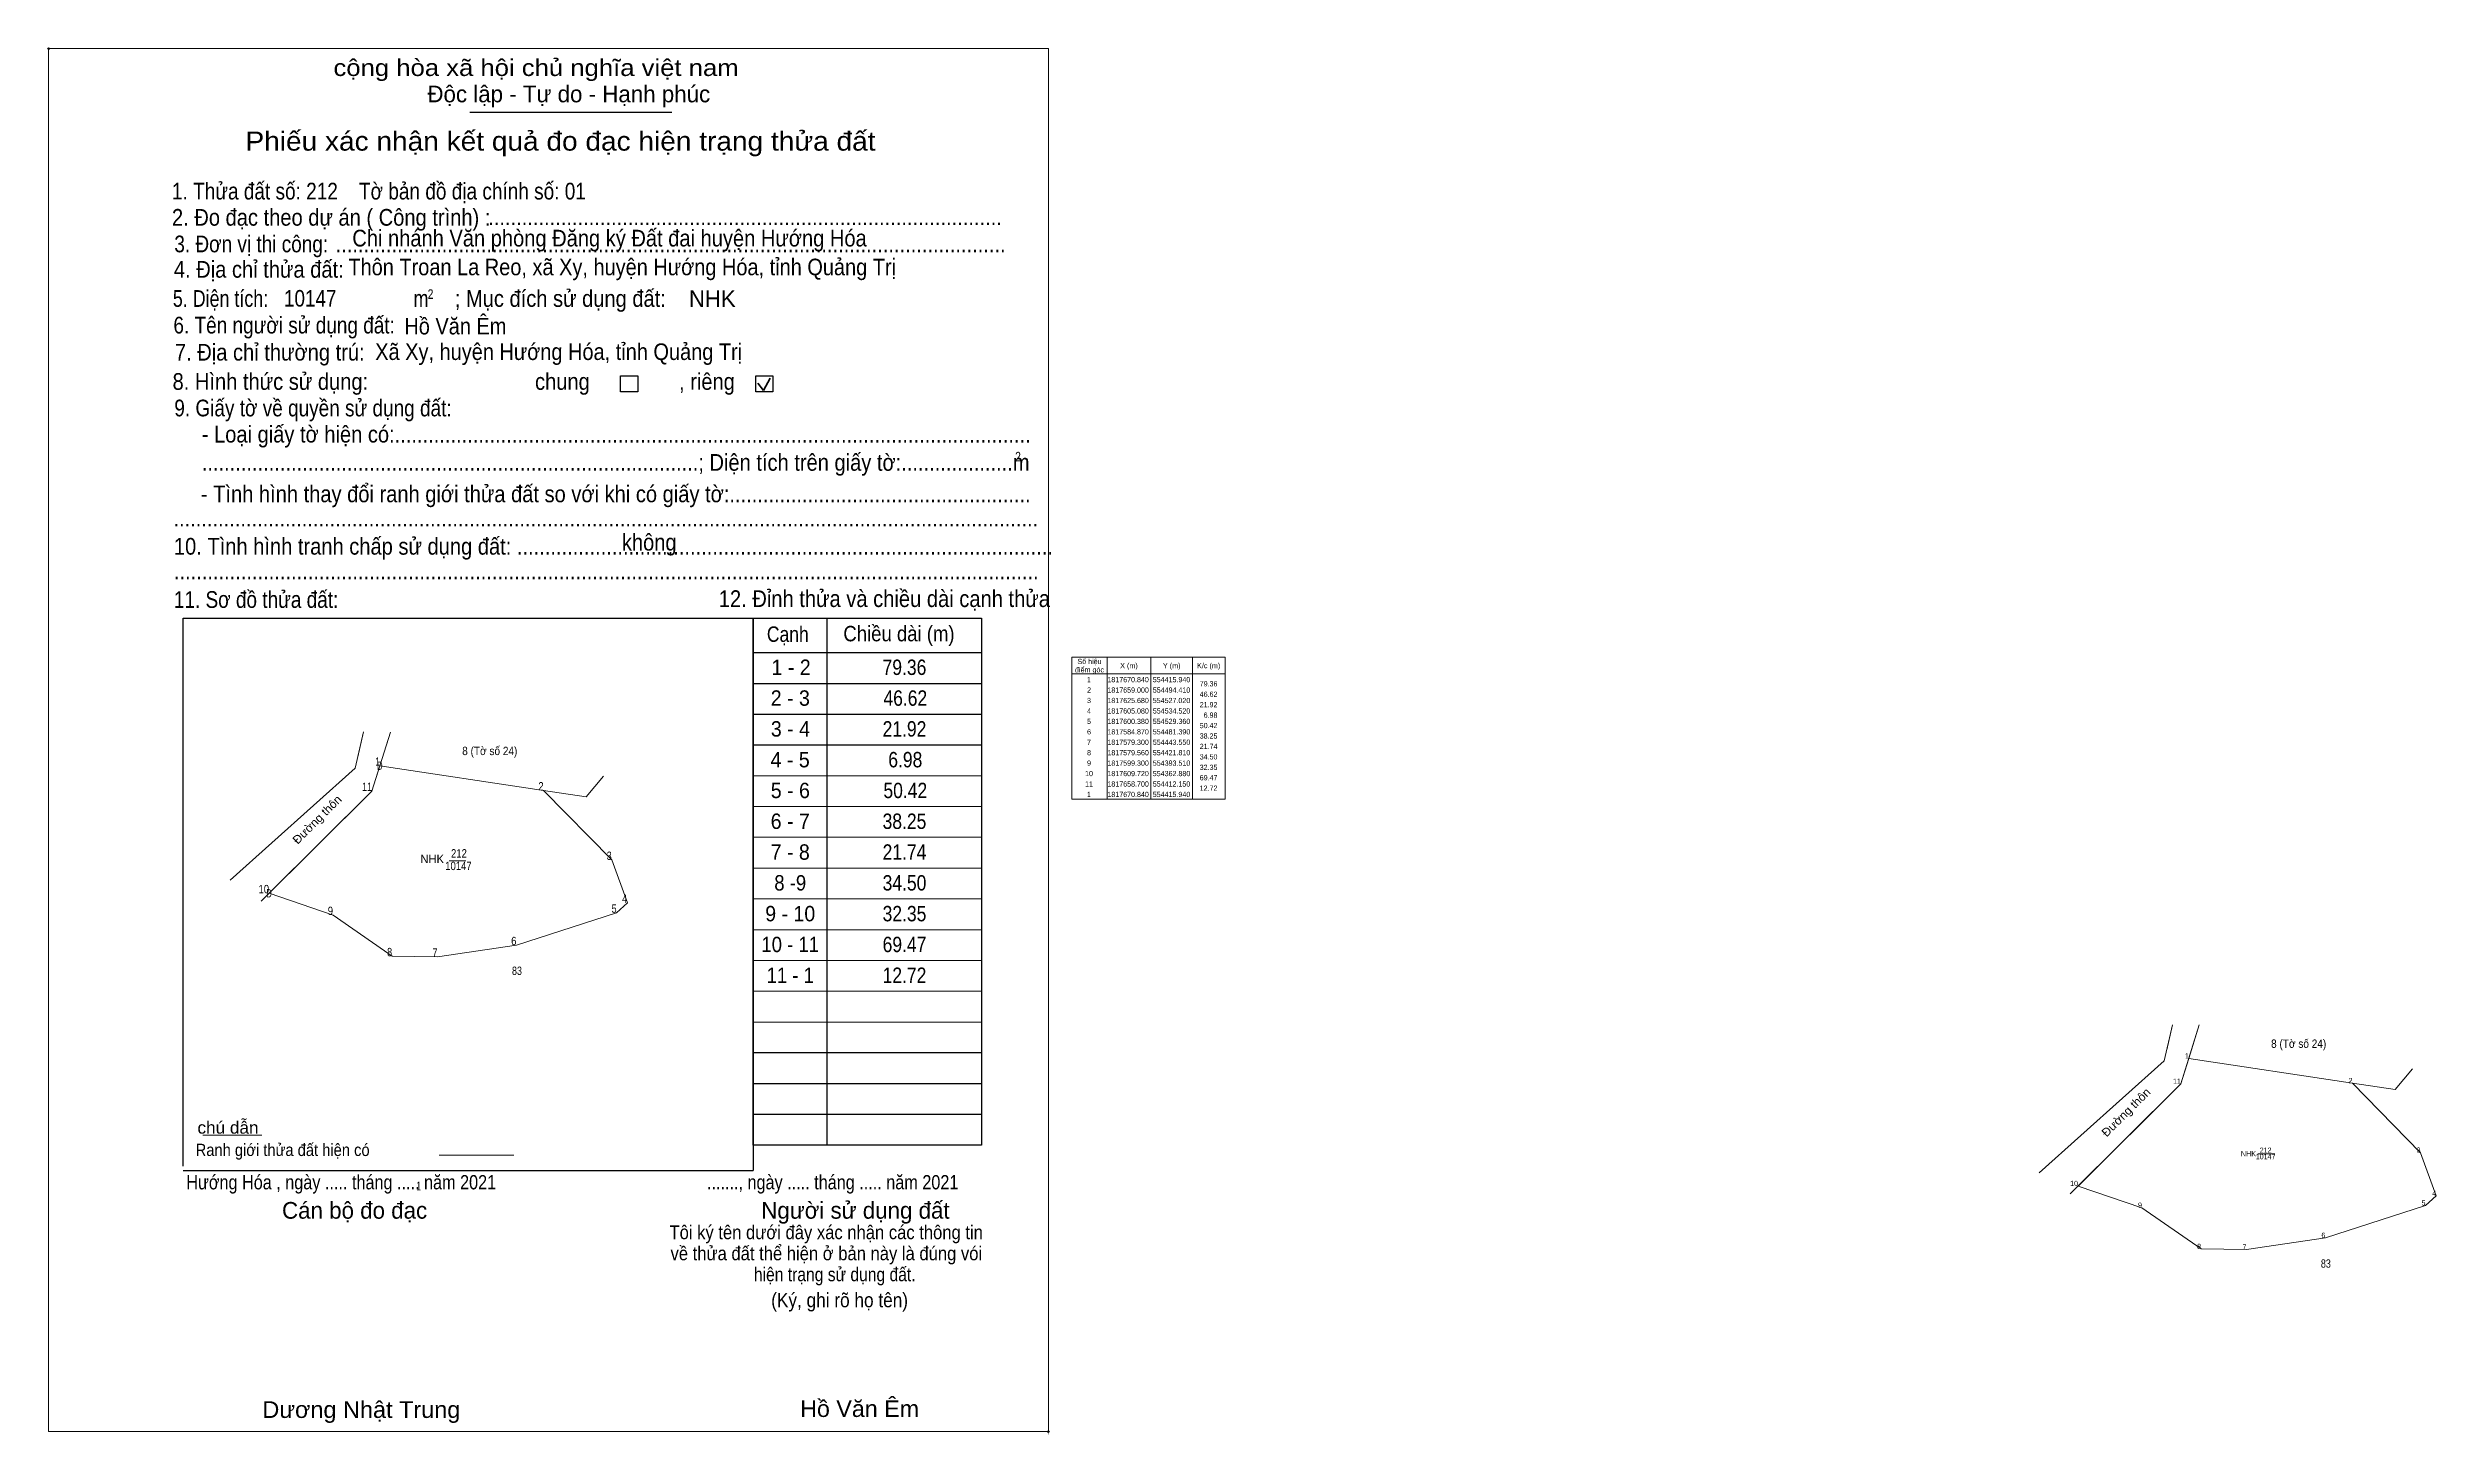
# Model space of a CAD drawing. Header units: metres. Extents: x 553390 to 554535, y 1817491 to 1818155.
import ezdxf
from ezdxf.enums import TextEntityAlignment as Align

# ---------------------------------------------------------------- set-up
doc = ezdxf.new("R2010")
doc.units = ezdxf.units.M
doc.header["$LTSCALE"] = 1.6
doc.header["$PDMODE"] = 32
doc.header["$PDSIZE"] = 0.8
for name, color, linetype, lineweight in [('1', 7, 'Continuous', 13), ('10', 7, 'Continuous', 13), ('17', 7, 'Continuous', 13), ('2', 7, 'Continuous', 25), ('30', 7, 'Continuous', 25), ('6', 7, 'Continuous', 13), ('63', 7, 'Continuous', 13)]:
    doc.layers.add(name, color=color, linetype=linetype, lineweight=lineweight)

msp = doc.modelspace()

# ---------------------------------------------------------------- linework, layer by layer
at = {"layer": '1'}
for points in [[(553549.21, 1817811.09), (553627.68, 1817799.25), (553660.29, 1817765.93), (553667.79, 1817745.33), (553662.63, 1817740.63), (553614.66, 1817725.12), (553576.82, 1817719.55), (553555.08, 1817719.81), (553526.78, 1817739.55), (553496.15, 1817749.97), (553545.42, 1817798.95)], [(554415.94, 1817670.84), (554494.41, 1817659), (554527.02, 1817625.68), (554534.52, 1817605.08), (554529.36, 1817600.38), (554481.39, 1817584.87), (554443.55, 1817579.3), (554421.81, 1817579.56), (554393.51, 1817599.3), (554362.88, 1817609.72), (554412.15, 1817658.7)]]:
    msp.add_lwpolyline(points, close=True, dxfattribs=at)
at = {"layer": '10'}
for p, q in [((553538.68, 1817815.3), (553541.43, 1817827.25)), ((553549.21, 1817811.09), (553554.23, 1817827.18)), ((553627.68, 1817799.25), (553660.29, 1817765.93)), ((554405.41, 1817675.05), (554408.16, 1817687)), ((554415.94, 1817670.84), (554420.96, 1817686.93)), ((554494.41, 1817659), (554527.02, 1817625.68))]:
    msp.add_line(p, q, dxfattribs=at)
for points in [[(553496.15, 1817749.97), (553545.42, 1817798.95), (553549.21, 1817811.09)], [(553656.38, 1817806.05), (553648.04, 1817796.18), (553627.68, 1817799.25), (553549.21, 1817811.09)], [(553496.15, 1817749.97), (553526.78, 1817739.55), (553555.08, 1817719.81), (553576.82, 1817719.55), (553614.66, 1817725.12), (553662.63, 1817740.63), (553667.79, 1817745.33), (553660.29, 1817765.93)], [(554362.88, 1817609.72), (554412.15, 1817658.7), (554415.94, 1817670.84)], [(554523.11, 1817665.8), (554514.77, 1817655.93), (554494.41, 1817659), (554415.94, 1817670.84)], [(554362.88, 1817609.72), (554393.51, 1817599.3), (554421.81, 1817579.56), (554443.55, 1817579.3), (554481.39, 1817584.87), (554529.36, 1817600.38), (554534.52, 1817605.08), (554527.02, 1817625.68)]]:
    msp.add_lwpolyline(points, dxfattribs=at)
at = {"layer": '17'}
msp.add_line((553464.46, 1817634.06), (553492.7, 1817634.06), dxfattribs=at)
at = {"layer": '2'}
for p, q in [((553592.26, 1818124.25), (553689.13, 1818124.25)), ((553454.9, 1817881.75), (553728.03, 1817881.75)), ((553454.9, 1817619.23), (553454.9, 1817881.75)), ((553728.03, 1817617.08), (553454.9, 1817617.08))]:
    msp.add_line(p, q, dxfattribs=at)
at = {"layer": '2', "lineweight": 35}
for p, q in [((553732.98, 1817990.86), (553736.3, 1817996.79)), ((553730.26, 1817994.4), (553732.98, 1817990.86))]:
    msp.add_line(p, q, dxfattribs=at)
at = {"layer": '2', "lineweight": 13}
msp.add_lwpolyline([(553390.49, 1818154.63), (553869.53, 1818154.63), (553869.53, 1817492.07), (553390.49, 1817492.07)], close=True, dxfattribs=at)
at = {"layer": '2'}
for points in [[(553664.59, 1817997.82), (553672.81, 1817997.82), (553672.81, 1817990.14), (553664.59, 1817990.14)], [(553729.31, 1817997.82), (553737.54, 1817997.82), (553737.54, 1817990.14), (553729.31, 1817990.14)]]:
    msp.add_lwpolyline(points, close=True, dxfattribs=at)
for p in [(553390.49, 1818154.63), (553869.52, 1817492.07)]:
    msp.add_point(p, dxfattribs=at)
at = {"layer": '30'}
for p, q in [((553728.03, 1817629.25), (553728.03, 1817881.76)), ((553728.03, 1817881.76), (553837.45, 1817881.76)), ((553763.44, 1817881.76), (553763.44, 1817629.25)), ((553837.45, 1817881.76), (553837.45, 1817629.25)), ((553728.03, 1817865.3), (553837.45, 1817865.3)), ((553728.03, 1817850.55), (553837.45, 1817850.55)), ((553728.03, 1817835.8), (553837.45, 1817835.8)), ((553728.03, 1817821.04), (553837.45, 1817821.04)), ((553837.45, 1817673.51), (553728.03, 1817673.51)), ((553837.45, 1817658.75), (553728.03, 1817658.75)), ((553837.45, 1817644), (553728.03, 1817644)), ((553837.45, 1817629.25), (553728.03, 1817629.25))]:
    msp.add_line(p, q, dxfattribs=at)
at = {"layer": '30', "lineweight": 13}
for p, q in [((553728.03, 1817806.29), (553837.45, 1817806.29)), ((553728.03, 1817791.54), (553837.45, 1817791.54)), ((553728.03, 1817776.79), (553837.45, 1817776.79)), ((553728.03, 1817762.03), (553837.45, 1817762.03)), ((553728.03, 1817747.28), (553837.45, 1817747.28)), ((553728.03, 1817732.53), (553837.45, 1817732.53)), ((553728.03, 1817717.77), (553837.45, 1817717.77)), ((553728.03, 1817703.02), (553837.45, 1817703.02)), ((553728.03, 1817688.27), (553837.45, 1817688.27)), ((553728.03, 1817673.5), (553837.45, 1817673.5)), ((553728.03, 1817658.75), (553837.45, 1817658.75)), ((553728.03, 1817644), (553837.45, 1817644))]:
    msp.add_line(p, q, dxfattribs=at)
at = {"layer": '6'}
msp.add_line((553577.7, 1817624.54), (553613.4, 1817624.54), dxfattribs=at)
at = {"layer": '63', "lineweight": 25}
msp.add_line((553728.04, 1817881.76), (553728.04, 1817617.09), dxfattribs=at)
at = {"layer": '63'}
for p, q in [((553897.64, 1817863.03), (553897.64, 1817795.03)), ((553918.64, 1817863.03), (553918.64, 1817795.03)), ((553938.64, 1817863.03), (553938.64, 1817795.03)), ((553880.84, 1817855.03), (553954.24, 1817855.03)), ((553582.39, 1817765.44), (553590.39, 1817765.44)), ((554449.12, 1817625.19), (554457.12, 1817625.19))]:
    msp.add_line(p, q, dxfattribs=at)
msp.add_lwpolyline([(553880.84, 1817863.03), (553954.24, 1817863.03), (553954.24, 1817795.03), (553880.84, 1817795.03)], close=True, dxfattribs=at)
for points in [[(553477.5, 1817756.25), (553537.45, 1817809.97), (553541.43, 1817827.25)], [(553554.23, 1817827.18), (553545.42, 1817798.95), (553492.36, 1817746.2)], [(554344.23, 1817616), (554404.18, 1817669.72), (554408.16, 1817687)], [(554420.96, 1817686.93), (554412.15, 1817658.7), (554359.09, 1817605.95)]]:
    msp.add_lwpolyline(points, dxfattribs=at)

# ---------------------------------------------------------------- texts
at = {"layer": '1'}
for height, p in [(4, (553574.3, 1817764.44)), (2.5, (554444.54, 1817623.93))]:
    msp.add_text('NHK', height=height, dxfattribs=at).set_placement(p, align=Align.CENTER)
for s, height, width, p in [('212', 4, 0.85, (553587.105, 1817767.1)), ('10147', 4, 0.85, (553586.865, 1817761.09)), ('10147', 2.5, 0.85, (554452.775, 1817622.57)), ('212', 2.5, 0.85, (554452.78, 1817625.65)), ('1', 4.225, 0.7, (553567.83, 1817607.6))]:
    msp.add_text(s, height=height, dxfattribs=dict(at, width=width)).set_placement(p, align=Align.CENTER)
at = {"layer": '10'}
for s, height, width, p in [('1 - 2', 7.377, 0.95, (553746.265, 1817854.56)), ('79.36', 7.37, 0.85, (553800.575, 1817854.56)), ('2 - 3', 7.377, 0.95, (553745.88, 1817839.81)), ('46.62', 7.37, 0.85, (553800.98, 1817839.81)), ('3 - 4', 7.377, 0.95, (553745.925, 1817825.05)), ('21.92', 7.37, 0.85, (553800.59, 1817825.05)), ('D', 4, 0.65, (553549.21, 1817809.09)), ('D', 4, 0.65, (553549.21, 1817809.09)), ('4 - 5', 7.377, 0.95, (553745.8, 1817810.31)), ('6.98', 7.37, 0.85, (553800.975, 1817810.31)), ('5 - 6', 7.377, 0.95, (553745.885, 1817795.55)), ('50.42', 7.37, 0.85, (553800.98, 1817795.55)), ('6 - 7', 7.377, 0.95, (553745.85, 1817780.8)), ('38.25', 7.37, 0.85, (553800.575, 1817780.8)), ('7 - 8', 7.37, 0.95, (553745.84, 1817766.04)), ('21.74', 7.37, 0.85, (553800.59, 1817766.04)), ('8 -9', 7.37, 0.9, (553745.84, 1817751.29)), ('34.50', 7.37, 0.85, (553800.59, 1817751.29)), ('D', 4, 0.65, (553496.15, 1817747.97)), ('D', 4, 0.65, (553496.15, 1817747.97)), ('9 - 10', 7.37, 0.95, (553745.84, 1817736.54)), ('32.35', 7.37, 0.85, (553800.585, 1817736.54)), ('10 - 11', 7.37, 0.9, (553745.835, 1817721.78)), ('69.47', 7.37, 0.85, (553800.595, 1817721.78)), ('11 - 1', 7.37, 0.9, (553745.845, 1817707.02)), ('12.72', 7.37, 0.85, (553800.59, 1817707.02))]:
    msp.add_text(s, height=height, dxfattribs=dict(at, width=width)).set_placement(p, align=Align.CENTER)
for p in [(554415.945, 1817670.84), (554415.945, 1817670.84), (554362.885, 1817609.72), (554362.885, 1817609.72)]:
    msp.add_text('D', height=0.01, dxfattribs=at).set_placement(p, align=Align.CENTER)
at = {"layer": '2'}
for s, height, width, p in [('cộng hòa xã hội chủ nghĩa việt nam', 7.995, 1.15, (553526.99, 1818141.51)), ('1. Thửa đất số: 212    Tờ bản đồ địa chính số: 01', 8.01, 0.85, (553449.6, 1818082.35)), ('2. Đo đạc theo dự án ( Công trình) : ', 8.001, 0.9, (553449.6, 1818069.8)), ('3. Đơn vị thi công:', 8.001, 0.85, (553450.73, 1818057.05)), ('Chi nhánh Văn phòng Đăng ký Đất đai huyện Hướng Hóa', 7.994, 0.9, (553536.01, 1818059.84)), ('............................................................................................', 8.001, 0.9, (553601.13, 1818070.08)), ('4. Địa chỉ thửa đất:', 8.001, 0.9, (553450.51, 1818044.88)), ('........................................................................................................................', 8.001, 0.9, (553528.02, 1818057.05)), ('Thôn Troan La Reo, xã Xy, huyện Hướng Hóa, tỉnh Quảng Trị', 7.943, 0.9, (553534.13, 1818046.05)), ('5. Diện tích:', 8.001, 0.8, (553450.03, 1818030.92)), ('10147', 7.94, 0.85, (553503.29, 1818031.04)), ('m', 7.995, 0.8, (553565.34, 1818030.92)), ('2', 4.568, 0.8, (553572.14, 1818034.75)), ('; Mục đích sử dụng đất:', 7.995, 0.9, (553585.13, 1818030.92)), ('6. Tên người sử dụng đất:', 8.001, 0.85, (553450.3, 1818018.15)), ('Hồ Văn Êm', 7.94, 0.9, (553560.96, 1818017.71)), ('7. Địa chỉ thường trú:', 8.001, 0.9, (553451.01, 1818005.18)), ('Xã Xy, huyện Hướng Hóa, tỉnh Quảng Trị', 7.943, 0.9, (553547, 1818005.45)), ('8. Hình thức sử dụng:', 8.001, 0.9, (553449.88, 1817991.16)), ('chung                , riêng', 7.995, 0.9, (553623.57, 1817991.16)), ('9. Giấy tờ về quyền sử dụng đất:', 8.001, 0.85, (553450.73, 1817978.45)), ('     - Loại giấy tờ hiện có:..................................................................................................................', 7.995, 0.9, (553450.51, 1817965.92)), ('2', 4.568, 0.8, (553853.63, 1817956.87)), ('     .........................................................................................; Diện tích trên giấy tờ:....................m', 7.995, 0.9, (553450.51, 1817952.4)), ('     - Tình hình thay đổi ranh giới thửa đất so với khi có giấy tờ:......................................................', 7.995, 0.9, (553450.1, 1817937.31)), ('...........................................................................................................................................................', 7.995, 0.9, (553450.3, 1817925.72)), ('10. Tình hình tranh chấp sử dụng đất: ................................................................................................', 8.001, 0.9, (553450.51, 1817912.2)), ('không', 7.996, 0.9, (553665.17, 1817914.15)), ('11. Sơ đồ thửa đất:', 8.001, 0.85, (553450.51, 1817886.7)), ('...........................................................................................................................................................', 7.995, 0.9, (553450.51, 1817900.36)), ('12. Đỉnh thửa và chiều dài cạnh thửa', 8.011, 0.9, (553711.59, 1817887.11)), ('Hướng Hóa , ngày ..... tháng ..... năm 2021', 6.833, 0.85, (553456.47, 1817608.13)), ('......., ngày ..... tháng ..... năm 2021', 6.833, 0.85, (553705.95, 1817608.13)), ('(Ký, ghi rõ họ tên)', 6.854, 0.9, (553736.72, 1817551.66)), ('Dương Nhật Trung', 8.004, 1.05, (553492.92, 1817498.62)), ('Hồ Văn Êm', 7.94, 1.05, (553750.58, 1817499.09))]:
    msp.add_text(s, height=height, dxfattribs=dict(at, width=width)).set_placement(p)
for s, height, p in [('Độc lập - Tự do - Hạnh phúc', 7.995, (553571.98, 1818128.91)), ('NHK', 7.943, (553697.29, 1818030.87)), ('Cán bộ đo đạc', 7.996, (553502.33, 1817594.07)), ('Người sử dụng đất', 7.995, (553731.95, 1817594.07))]:
    msp.add_text(s, height=height, dxfattribs=at).set_placement(p)
for s, height, width, p in [('Phiếu xác nhận kết quả đo đạc hiện trạng thửa đất', 9.136, 1.1, (553635.76, 1818105.76)), ('Tôi ký tên dưới đây xác nhận các thông tin', 6.605, 0.9, (553763.07, 1817584.26)), ('về thửa đất thể hiện ở bản này là đúng vói', 6.605, 0.9, (553763.145, 1817574.16)), ('hiện trạng sử dụng đất.', 6.591, 0.85, (553767.165, 1817564.1))]:
    msp.add_text(s, height=height, dxfattribs=dict(at, width=width)).set_placement(p, align=Align.CENTER)
msp.add_text('.', height=2.285, dxfattribs=at).set_placement((553869.471, 1817490.82), align=Align.CENTER)
at = {"layer": '30'}
for s, width, p in [('Cạnh', 0.85, (553734.65, 1817870.43)), ('Chiều dài (m)', 0.9, (553771.3, 1817870.68))]:
    msp.add_text(s, height=7.377, dxfattribs=dict(at, width=width)).set_placement(p)
at = {"layer": '6'}
for s, width, p in [('chú dẫn', 1.05, (553461.82, 1817634.81)), ('Ranh giới thửa đất hiện có ', 0.9, (553460.94, 1817624.11))]:
    msp.add_text(s, height=5.854, dxfattribs=dict(at, width=width)).set_placement(p)
at = {"layer": '63'}
for s, height, width, p in [('điểm góc', 2.5, 0.9, (553889.24, 1817855.78)), ('Số hiệu', 2.5, 0.85, (553889.24, 1817859.78)), ('X (m)', 2.5, 0.95, (553908.14, 1817857.78)), ('Y (m)', 2.5, 0.95, (553928.635, 1817857.78)), ('K/c (m)', 2.5, 0.95, (553946.34, 1817857.78)), (' 2', 2.5, 0.85, (553888.54, 1817846.08)), (' 1', 2.5, 0.75, (553888.535, 1817851.08)), ('1817670.840', 2.5, 0.85, (553907.74, 1817851.08)), ('1817659.000', 2.5, 0.85, (553907.74, 1817846.08)), ('554415.940', 2.5, 0.85, (553928.545, 1817851.08)), ('554494.410', 2.5, 0.85, (553928.545, 1817846.08)), (' 4', 2.5, 0.85, (553888.535, 1817836.08)), (' 3', 2.5, 0.8, (553888.54, 1817841.08)), ('1817625.680', 2.5, 0.85, (553907.74, 1817841.08)), ('1817605.080', 2.5, 0.85, (553907.74, 1817836.08)), ('554527.020', 2.5, 0.85, (553928.545, 1817841.08)), ('554534.520', 2.5, 0.85, (553928.545, 1817836.08)), (' 5', 2.5, 0.8, (553888.54, 1817831.08)), (' 6', 2.5, 0.85, (553888.54, 1817826.08)), ('1817600.380', 2.5, 0.85, (553907.74, 1817831.08)), ('1817584.870', 2.5, 0.85, (553907.74, 1817826.08)), ('554529.360', 2.5, 0.85, (553928.545, 1817831.08)), ('554481.390', 2.5, 0.85, (553928.545, 1817826.08)), ('8 (Tờ số 24)', 4, 0.9, (553601.88, 1817816.17)), (' 9', 2.5, 0.85, (553888.535, 1817811.08)), (' 8', 2.5, 0.8, (553888.54, 1817816.08)), (' 7', 2.5, 0.8, (553888.54, 1817821.08)), ('1817579.300', 2.5, 0.85, (553907.74, 1817821.08)), ('1817579.560', 2.5, 0.85, (553907.74, 1817816.08)), ('1817599.300', 2.5, 0.85, (553907.74, 1817811.08)), ('554443.550', 2.5, 0.85, (553928.545, 1817821.08)), ('554421.810', 2.5, 0.85, (553928.545, 1817816.08)), ('554393.510', 2.5, 0.85, (553928.545, 1817811.08)), (' 10', 2.5, 0.85, (553888.535, 1817806.08)), (' 11', 2.5, 0.8, (553888.535, 1817801.08)), ('1817609.720', 2.5, 0.85, (553907.74, 1817806.08)), ('1817658.700', 2.5, 0.85, (553907.74, 1817801.08)), ('554362.880', 2.5, 0.85, (553928.545, 1817806.08)), ('554412.150', 2.5, 0.85, (553928.545, 1817801.08)), (' 1', 2.5, 0.75, (553888.535, 1817796.08)), ('1817670.840', 2.5, 0.85, (553907.74, 1817796.08)), ('554415.940', 2.5, 0.85, (553928.545, 1817796.08)), ('83', 4, 0.8, (553614.905, 1817710.85)), ('8 (Tờ số 24)', 4, 0.9, (554468.61, 1817675.92)), ('83', 4, 0.8, (554481.635, 1817570.6))]:
    msp.add_text(s, height=height, dxfattribs=dict(at, width=width)).set_placement(p, align=Align.CENTER)
for s, height, width, p in [('79.36', 2.5, 0.85, (553950.54, 1817849.08)), ('46.62', 2.5, 0.85, (553950.54, 1817844.08)), ('21.92', 2.5, 0.85, (553950.54, 1817839.08)), ('6.98', 2.5, 0.85, (553950.54, 1817834.08)), ('38.25', 2.5, 0.85, (553950.54, 1817824.08)), ('50.42', 2.5, 0.85, (553950.54, 1817829.08)), (' 1', 4, 0.75, (553549.21, 1817811.09)), ('34.50', 2.5, 0.85, (553950.54, 1817814.08)), ('21.74', 2.5, 0.85, (553950.54, 1817819.08)), (' 11', 4, 0.8, (553545.42, 1817798.95)), (' 2', 4, 0.85, (553627.68, 1817799.25)), ('32.35', 2.5, 0.85, (553950.54, 1817809.08)), ('69.47', 2.5, 0.85, (553950.54, 1817804.08)), ('12.72', 2.5, 0.85, (553950.54, 1817799.08)), (' 3', 4, 0.8, (553660.29, 1817765.93)), (' 10', 4, 0.85, (553496.15, 1817749.97)), (' 5', 4, 0.8, (553662.63, 1817740.63)), (' 4', 4, 0.85, (553667.79, 1817745.33)), (' 9', 4, 0.85, (553526.78, 1817739.55)), (' 8', 4, 0.8, (553555.08, 1817719.81)), (' 7', 4, 0.8, (553576.82, 1817719.55)), (' 6', 4, 0.85, (553614.66, 1817725.12)), (' 1', 2.5, 0.75, (554415.94, 1817670.84)), (' 11', 2.5, 0.8, (554412.15, 1817658.7)), (' 2', 2.5, 0.85, (554494.41, 1817659)), (' 3', 2.5, 0.8, (554527.02, 1817625.68)), (' 10', 2.5, 0.85, (554362.88, 1817609.72)), (' 4', 2.5, 0.85, (554534.52, 1817605.08)), (' 9', 2.5, 0.85, (554393.51, 1817599.3)), (' 5', 2.5, 0.8, (554529.36, 1817600.38)), (' 6', 2.5, 0.85, (554481.39, 1817584.87)), (' 8', 2.5, 0.8, (554421.81, 1817579.56)), (' 7', 2.5, 0.8, (554443.55, 1817579.3))]:
    msp.add_text(s, height=height, dxfattribs=dict(at, width=width)).set_placement(p, align=Align.RIGHT)
at = {"layer": '63', "width": 1.05}
for p in [(553520.56, 1817783.88), (554387.29, 1817643.63)]:
    msp.add_text('Đường thôn', height=4, rotation=44.831, dxfattribs=at).set_placement(p, align=Align.CENTER)

doc.saveas('drawing.dxf')
